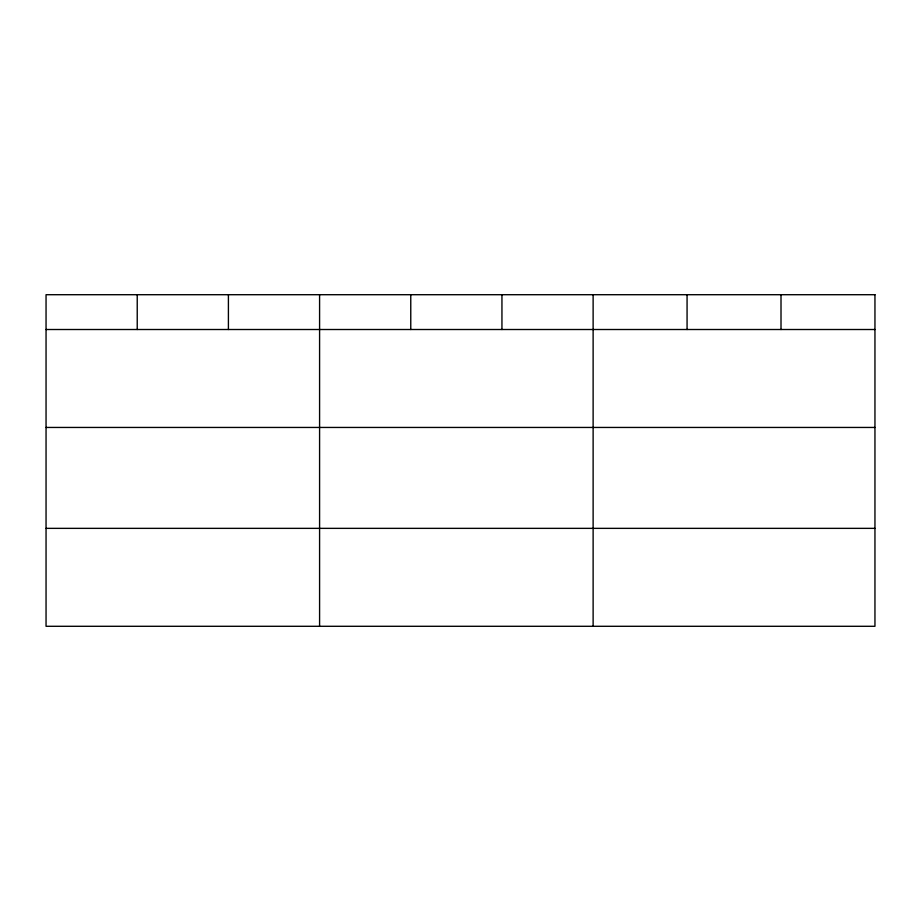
<?xml version="1.0" encoding="UTF-8"?>
<svg xmlns="http://www.w3.org/2000/svg" width="921" height="921" viewBox="0 0 921 921"><rect width="100%" height="100%" fill="white"/><g stroke="black" fill="none" stroke-linecap="round" stroke-linejoin="round"><path stroke-width="1.38" d="M46.05 329.511L874.95 329.511M46.05 427.448L874.95 427.448M46.05 528.355L874.95 528.355M781.008 294.708L781.008 329.511M687.066 294.708L687.066 329.511M593.124 294.708L593.124 626.292M501.945 294.708L501.945 329.511M410.766 294.708L410.766 329.511M319.587 294.708L319.587 626.292M228.408 294.708L228.408 329.511M137.229 294.708L137.229 329.511M874.95 294.708L46.05 294.708L46.05 626.292L874.95 626.292L874.95 294.708"/></g></svg>
